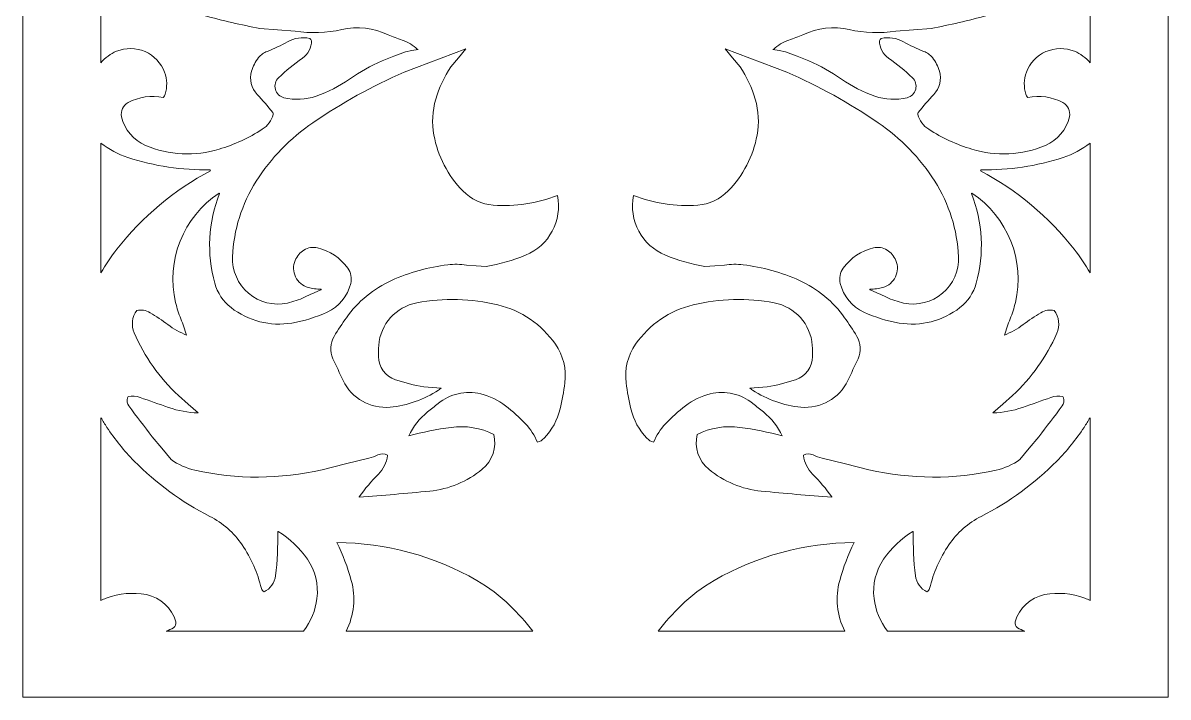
# Model space of a CAD drawing. Header units: centimetres. Extents: x -9.2 to 7.1, y -14.1 to 13.9.
# Drawn here: x -0.27 to 7.09, y -14.11 to -9.77 of the extents above; entities that cross this region are included whole.
import ezdxf

# ---------------------------------------------------------------- set-up
doc = ezdxf.new("R2010")
doc.units = ezdxf.units.CM
doc.header["$MEASUREMENT"] = 0
doc.layers.add('layer 1', color=7, linetype='Continuous')

msp = doc.modelspace()

# ---------------------------------------------------------------- linework, layer by layer
at = {"layer": 'layer 1', "color": 242, "lineweight": 9}
for points, knots in [([(-0.27156, 13.91214), (-0.27156, 13.91214), (7.08913, 13.91214), (7.08913, 13.91214), (7.08913, 13.91214), (7.08913, 13.91214), (7.08913, -14.10717), (7.08913, -14.10717), (7.08913, -14.10717), (7.08913, -14.10717), (-0.27156, -14.10717), (-0.27156, -14.10717), (-0.27156, -14.10717), (-0.27156, -14.10717), (-0.27156, 13.91214), (-0.27156, 13.91214)], [0, 0, 0, 0, 0.2, 0.2, 0.2, 0.2, 0.4, 0.4, 0.4, 0.4, 0.6, 0.6, 0.6, 0.6, 1, 1, 1, 1]), ([(0.23026, -10.02988), (0.23026, -10.02988), (0.23026, -8.52076), (0.23026, -8.52076), (0.23026, -8.52076), (0.26395, -8.56315), (0.30512, -8.59923), (0.35187, -8.62706), (0.35187, -8.62706), (0.36142, -8.63274), (0.37251, -8.63528), (0.38357, -8.63436), (0.38357, -8.63436), (0.40212, -8.60012), (0.40068, -8.55849), (0.37976, -8.52564), (0.37976, -8.52564), (0.34775, -8.47534), (0.3205, -8.42216), (0.29834, -8.36679), (0.29834, -8.36679), (0.26969, -8.29523), (0.29295, -8.21347), (0.3549, -8.16761), (0.3549, -8.16761), (0.3947, -8.13816), (0.43771, -8.11333), (0.48314, -8.09361), (0.48314, -8.09361), (0.52293, -8.07632), (0.56728, -8.07262), (0.6094, -8.08306), (0.6094, -8.08306), (0.67342, -8.09889), (0.71953, -8.15458), (0.72327, -8.22042), (0.72327, -8.22042), (0.72469, -8.24584), (0.72514, -8.2713), (0.7246, -8.29676), (0.7246, -8.29676), (0.72426, -8.31232), (0.71925, -8.32741), (0.71023, -8.34009), (0.71023, -8.34009), (0.71023, -8.34009), (0.64548, -8.39306), (0.64548, -8.39306), (0.64548, -8.39306), (0.5138, -8.52177), (0.41355, -8.6792), (0.35268, -8.85298), (0.35268, -8.85298), (0.30247, -8.99635), (0.31121, -9.1539), (0.37706, -9.29078), (0.37706, -9.29078), (0.47904, -9.50277), (0.66702, -9.6611), (0.89329, -9.7254), (0.89329, -9.7254), (1.01132, -9.75896), (1.13095, -9.78669), (1.25171, -9.8085), (1.25171, -9.8085), (1.25171, -9.8085), (1.365, -9.81734), (1.365, -9.81734), (1.365, -9.81734), (1.365, -9.81734), (1.4783, -9.82616), (1.4783, -9.82616), (1.4783, -9.82616), (1.57787, -9.84184), (1.67954, -9.83859), (1.7779, -9.81657), (1.7779, -9.81657), (1.87812, -9.79413), (1.98289, -9.80562), (2.07588, -9.8492), (2.07588, -9.8492), (2.10516, -9.86293), (2.13536, -9.87462), (2.16625, -9.88418), (2.16625, -9.88418), (2.2033, -9.89565), (2.23689, -9.91617), (2.26403, -9.94386), (2.26403, -9.94386), (2.26403, -9.94386), (2.26697, -9.94386), (2.26697, -9.94386), (2.26697, -9.94386), (2.26697, -9.94386), (2.26992, -9.94386), (2.26992, -9.94386), (2.26992, -9.94386), (2.26992, -9.94386), (2.22871, -9.95122), (2.22871, -9.95122), (2.22871, -9.95122), (2.22871, -9.95122), (2.18751, -9.95857), (2.18751, -9.95857), (2.18751, -9.95857), (2.18751, -9.95857), (2.11247, -9.988), (2.11247, -9.988), (2.11247, -9.988), (2.11247, -9.988), (2.03742, -10.01743), (2.03742, -10.01743), (2.03742, -10.01743), (1.96397, -10.04984), (1.89375, -10.08914), (1.82772, -10.1348), (1.82772, -10.1348), (1.76153, -10.18055), (1.68956, -10.21729), (1.61366, -10.24403), (1.61366, -10.24403), (1.54702, -10.2675), (1.47503, -10.27113), (1.40636, -10.2545), (1.40636, -10.2545), (1.37935, -10.24801), (1.35833, -10.22738), (1.35107, -10.20057), (1.35107, -10.20057), (1.3438, -10.17375), (1.35175, -10.14511), (1.37179, -10.12587), (1.37179, -10.12587), (1.41961, -10.08018), (1.4707, -10.03805), (1.52468, -9.99984), (1.52468, -9.99984), (1.56108, -9.97405), (1.58318, -9.93255), (1.58423, -9.88795), (1.58423, -9.88795), (1.58423, -9.88795), (1.57834, -9.88059), (1.57834, -9.88059), (1.57834, -9.88059), (1.57834, -9.88059), (1.57246, -9.87324), (1.57246, -9.87324), (1.57246, -9.87324), (1.52372, -9.86254), (1.47272, -9.87025), (1.42933, -9.89487), (1.42933, -9.89487), (1.3873, -9.91872), (1.3435, -9.93928), (1.29829, -9.95638), (1.29829, -9.95638), (1.27652, -9.96462), (1.25735, -9.9786), (1.24286, -9.99684), (1.24286, -9.99684), (1.22231, -10.02269), (1.20706, -10.05234), (1.19798, -10.0841), (1.19798, -10.0841), (1.18297, -10.13664), (1.19648, -10.19326), (1.23364, -10.23333), (1.23364, -10.23333), (1.26843, -10.27084), (1.302, -10.30945), (1.33434, -10.3491), (1.33434, -10.3491), (1.33722, -10.35264), (1.33822, -10.35734), (1.33704, -10.36174), (1.33704, -10.36174), (1.32643, -10.40125), (1.30144, -10.43534), (1.26697, -10.45739), (1.26697, -10.45739), (1.18084, -10.5125), (1.08759, -10.55554), (0.98978, -10.58537), (0.98978, -10.58537), (0.83421, -10.63283), (0.66703, -10.62421), (0.51713, -10.56106), (0.51713, -10.56106), (0.43889, -10.52809), (0.38146, -10.4594), (0.3628, -10.37658), (0.3628, -10.37658), (0.35463, -10.34033), (0.37167, -10.30314), (0.40442, -10.2856), (0.40442, -10.2856), (0.47371, -10.2485), (0.55379, -10.23693), (0.63076, -10.25285), (0.63076, -10.25285), (0.6361, -10.24677), (0.64014, -10.23963), (0.64258, -10.23191), (0.64258, -10.23191), (0.65717, -10.18591), (0.65612, -10.13634), (0.63959, -10.09099), (0.63959, -10.09099), (0.61725, -10.03157), (0.57172, -9.98341), (0.51355, -9.95797), (0.51355, -9.95797), (0.45538, -9.93254), (0.3894, -9.9317), (0.3306, -9.95564), (0.3306, -9.95564), (0.29128, -9.97162), (0.2568, -9.99723), (0.23026, -10.02988)], [0, 0, 0, 0, 0.0178571, 0.0178571, 0.0178571, 0.0178571, 0.0357143, 0.0357143, 0.0357143, 0.0357143, 0.0535714, 0.0535714, 0.0535714, 0.0535714, 0.0714286, 0.0714286, 0.0714286, 0.0714286, 0.0892857, 0.0892857, 0.0892857, 0.0892857, 0.1071429, 0.1071429, 0.1071429, 0.1071429, 0.125, 0.125, 0.125, 0.125, 0.1428571, 0.1428571, 0.1428571, 0.1428571, 0.1607143, 0.1607143, 0.1607143, 0.1607143, 0.1785714, 0.1785714, 0.1785714, 0.1785714, 0.1964286, 0.1964286, 0.1964286, 0.1964286, 0.2142857, 0.2142857, 0.2142857, 0.2142857, 0.2321429, 0.2321429, 0.2321429, 0.2321429, 0.25, 0.25, 0.25, 0.25, 0.2678571, 0.2678571, 0.2678571, 0.2678571, 0.2857143, 0.2857143, 0.2857143, 0.2857143, 0.3035714, 0.3035714, 0.3035714, 0.3035714, 0.3214286, 0.3214286, 0.3214286, 0.3214286, 0.3392857, 0.3392857, 0.3392857, 0.3392857, 0.3571429, 0.3571429, 0.3571429, 0.3571429, 0.375, 0.375, 0.375, 0.375, 0.3928571, 0.3928571, 0.3928571, 0.3928571, 0.4107143, 0.4107143, 0.4107143, 0.4107143, 0.4285714, 0.4285714, 0.4285714, 0.4285714, 0.4464286, 0.4464286, 0.4464286, 0.4464286, 0.4642857, 0.4642857, 0.4642857, 0.4642857, 0.4821429, 0.4821429, 0.4821429, 0.4821429, 0.5, 0.5, 0.5, 0.5, 0.5178571, 0.5178571, 0.5178571, 0.5178571, 0.5357143, 0.5357143, 0.5357143, 0.5357143, 0.5535714, 0.5535714, 0.5535714, 0.5535714, 0.5714286, 0.5714286, 0.5714286, 0.5714286, 0.5892857, 0.5892857, 0.5892857, 0.5892857, 0.6071429, 0.6071429, 0.6071429, 0.6071429, 0.625, 0.625, 0.625, 0.625, 0.6428571, 0.6428571, 0.6428571, 0.6428571, 0.6607143, 0.6607143, 0.6607143, 0.6607143, 0.6785714, 0.6785714, 0.6785714, 0.6785714, 0.6964286, 0.6964286, 0.6964286, 0.6964286, 0.7142857, 0.7142857, 0.7142857, 0.7142857, 0.7321429, 0.7321429, 0.7321429, 0.7321429, 0.75, 0.75, 0.75, 0.75, 0.7678571, 0.7678571, 0.7678571, 0.7678571, 0.7857143, 0.7857143, 0.7857143, 0.7857143, 0.8035714, 0.8035714, 0.8035714, 0.8035714, 0.8214286, 0.8214286, 0.8214286, 0.8214286, 0.8392857, 0.8392857, 0.8392857, 0.8392857, 0.8571429, 0.8571429, 0.8571429, 0.8571429, 0.875, 0.875, 0.875, 0.875, 0.8928571, 0.8928571, 0.8928571, 0.8928571, 0.9107143, 0.9107143, 0.9107143, 0.9107143, 0.9285714, 0.9285714, 0.9285714, 0.9285714, 0.9464286, 0.9464286, 0.9464286, 0.9464286, 0.9642857, 0.9642857, 0.9642857, 0.9642857, 1, 1, 1, 1]), ([(6.58731, -8.52075), (6.58731, -8.52075), (6.58731, -10.02991), (6.58731, -10.02991), (6.58731, -10.02991), (6.56076, -9.99723), (6.52633, -9.97164), (6.48697, -9.95564), (6.48697, -9.95564), (6.42806, -9.93175), (6.36199, -9.93267), (6.30379, -9.95822), (6.30379, -9.95822), (6.24557, -9.98376), (6.20027, -10.03146), (6.17797, -10.09099), (6.17797, -10.09099), (6.16144, -10.13639), (6.16039, -10.18594), (6.17502, -10.23198), (6.17502, -10.23198), (6.17746, -10.23968), (6.18148, -10.24678), (6.18682, -10.25285), (6.18682, -10.25285), (6.26374, -10.23692), (6.34388, -10.24852), (6.41316, -10.2856), (6.41316, -10.2856), (6.44588, -10.30311), (6.46291, -10.34036), (6.45477, -10.37658), (6.45477, -10.37658), (6.43615, -10.45935), (6.37862, -10.52809), (6.30043, -10.56106), (6.30043, -10.56106), (6.15062, -10.62421), (5.98329, -10.63278), (5.82778, -10.58537), (5.82778, -10.58537), (5.72999, -10.55556), (5.63671, -10.51248), (5.55059, -10.45739), (5.55059, -10.45739), (5.51615, -10.43536), (5.49115, -10.40122), (5.48053, -10.36174), (5.48053, -10.36174), (5.47935, -10.35734), (5.48036, -10.35264), (5.48324, -10.3491), (5.48324, -10.3491), (5.51556, -10.30945), (5.54915, -10.27084), (5.58392, -10.23333), (5.58392, -10.23333), (5.6211, -10.19322), (5.63463, -10.13667), (5.61959, -10.0841), (5.61959, -10.0841), (5.61051, -10.05234), (5.59526, -10.02269), (5.5747, -9.99684), (5.5747, -9.99684), (5.56021, -9.9786), (5.54106, -9.96463), (5.51927, -9.95638), (5.51927, -9.95638), (5.47408, -9.93928), (5.43027, -9.91871), (5.38824, -9.89487), (5.38824, -9.89487), (5.34483, -9.87024), (5.29387, -9.86253), (5.24511, -9.87324), (5.24511, -9.87324), (5.24511, -9.87324), (5.23922, -9.88059), (5.23922, -9.88059), (5.23922, -9.88059), (5.23922, -9.88059), (5.23335, -9.88795), (5.23335, -9.88795), (5.23335, -9.88795), (5.2344, -9.93257), (5.25646, -9.97405), (5.2929, -9.99984), (5.2929, -9.99984), (5.34686, -10.03805), (5.39797, -10.08018), (5.44578, -10.12587), (5.44578, -10.12587), (5.46585, -10.14498), (5.47391, -10.17352), (5.46677, -10.20031), (5.46677, -10.20031), (5.45964, -10.22709), (5.43813, -10.24792), (5.41121, -10.2545), (5.41121, -10.2545), (5.34256, -10.27113), (5.27053, -10.26748), (5.2039, -10.24403), (5.2039, -10.24403), (5.12802, -10.21729), (5.05603, -10.18055), (4.98985, -10.1348), (4.98985, -10.1348), (4.92382, -10.08914), (4.8536, -10.04984), (4.78016, -10.01743), (4.78016, -10.01743), (4.78016, -10.01743), (4.7051, -9.988), (4.7051, -9.988), (4.7051, -9.988), (4.7051, -9.988), (4.63005, -9.95857), (4.63005, -9.95857), (4.63005, -9.95857), (4.63005, -9.95857), (4.58886, -9.95122), (4.58886, -9.95122), (4.58886, -9.95122), (4.58886, -9.95122), (4.54765, -9.94386), (4.54765, -9.94386), (4.54765, -9.94386), (4.54765, -9.94386), (4.55059, -9.94386), (4.55059, -9.94386), (4.55059, -9.94386), (4.55059, -9.94386), (4.55354, -9.94386), (4.55354, -9.94386), (4.55354, -9.94386), (4.58067, -9.91617), (4.61429, -9.89565), (4.65131, -9.88418), (4.65131, -9.88418), (4.68221, -9.87462), (4.71242, -9.86293), (4.7417, -9.8492), (4.7417, -9.8492), (4.83464, -9.80562), (4.93949, -9.79416), (5.03967, -9.81657), (5.03967, -9.81657), (5.13805, -9.83859), (5.23968, -9.84185), (5.33928, -9.82616), (5.33928, -9.82616), (5.33928, -9.82616), (5.45257, -9.81734), (5.45257, -9.81734), (5.45257, -9.81734), (5.45257, -9.81734), (5.56587, -9.8085), (5.56587, -9.8085), (5.56587, -9.8085), (5.68663, -9.78669), (5.80624, -9.75896), (5.92428, -9.7254), (5.92428, -9.7254), (6.15066, -9.661), (6.33852, -9.50291), (6.4405, -9.29078), (6.4405, -9.29078), (6.50636, -9.15381), (6.51515, -8.99641), (6.46489, -8.85298), (6.46489, -8.85298), (6.40397, -8.67915), (6.30381, -8.5218), (6.17209, -8.39306), (6.17209, -8.39306), (6.17209, -8.39306), (6.10735, -8.34009), (6.10735, -8.34009), (6.10735, -8.34009), (6.09831, -8.32741), (6.09331, -8.31232), (6.09298, -8.29676), (6.09298, -8.29676), (6.09243, -8.2713), (6.09287, -8.24584), (6.0943, -8.22042), (6.0943, -8.22042), (6.098, -8.15464), (6.14423, -8.09892), (6.20817, -8.08306), (6.20817, -8.08306), (6.25027, -8.07261), (6.29465, -8.07633), (6.33444, -8.09361), (6.33444, -8.09361), (6.37985, -8.11333), (6.42288, -8.13816), (6.46268, -8.16761), (6.46268, -8.16761), (6.52459, -8.21339), (6.5478, -8.29528), (6.51922, -8.36679), (6.51922, -8.36679), (6.49707, -8.42215), (6.46981, -8.47534), (6.4378, -8.52564), (6.4378, -8.52564), (6.41689, -8.55853), (6.41542, -8.60011), (6.434, -8.63436), (6.434, -8.63436), (6.44507, -8.63528), (6.45615, -8.63274), (6.46569, -8.62706), (6.46569, -8.62706), (6.51247, -8.59922), (6.55362, -8.56315), (6.58731, -8.52075)], [0, 0, 0, 0, 0.0178571, 0.0178571, 0.0178571, 0.0178571, 0.0357143, 0.0357143, 0.0357143, 0.0357143, 0.0535714, 0.0535714, 0.0535714, 0.0535714, 0.0714286, 0.0714286, 0.0714286, 0.0714286, 0.0892857, 0.0892857, 0.0892857, 0.0892857, 0.1071429, 0.1071429, 0.1071429, 0.1071429, 0.125, 0.125, 0.125, 0.125, 0.1428571, 0.1428571, 0.1428571, 0.1428571, 0.1607143, 0.1607143, 0.1607143, 0.1607143, 0.1785714, 0.1785714, 0.1785714, 0.1785714, 0.1964286, 0.1964286, 0.1964286, 0.1964286, 0.2142857, 0.2142857, 0.2142857, 0.2142857, 0.2321429, 0.2321429, 0.2321429, 0.2321429, 0.25, 0.25, 0.25, 0.25, 0.2678571, 0.2678571, 0.2678571, 0.2678571, 0.2857143, 0.2857143, 0.2857143, 0.2857143, 0.3035714, 0.3035714, 0.3035714, 0.3035714, 0.3214286, 0.3214286, 0.3214286, 0.3214286, 0.3392857, 0.3392857, 0.3392857, 0.3392857, 0.3571429, 0.3571429, 0.3571429, 0.3571429, 0.375, 0.375, 0.375, 0.375, 0.3928571, 0.3928571, 0.3928571, 0.3928571, 0.4107143, 0.4107143, 0.4107143, 0.4107143, 0.4285714, 0.4285714, 0.4285714, 0.4285714, 0.4464286, 0.4464286, 0.4464286, 0.4464286, 0.4642857, 0.4642857, 0.4642857, 0.4642857, 0.4821429, 0.4821429, 0.4821429, 0.4821429, 0.5, 0.5, 0.5, 0.5, 0.5178571, 0.5178571, 0.5178571, 0.5178571, 0.5357143, 0.5357143, 0.5357143, 0.5357143, 0.5535714, 0.5535714, 0.5535714, 0.5535714, 0.5714286, 0.5714286, 0.5714286, 0.5714286, 0.5892857, 0.5892857, 0.5892857, 0.5892857, 0.6071429, 0.6071429, 0.6071429, 0.6071429, 0.625, 0.625, 0.625, 0.625, 0.6428571, 0.6428571, 0.6428571, 0.6428571, 0.6607143, 0.6607143, 0.6607143, 0.6607143, 0.6785714, 0.6785714, 0.6785714, 0.6785714, 0.6964286, 0.6964286, 0.6964286, 0.6964286, 0.7142857, 0.7142857, 0.7142857, 0.7142857, 0.7321429, 0.7321429, 0.7321429, 0.7321429, 0.75, 0.75, 0.75, 0.75, 0.7678571, 0.7678571, 0.7678571, 0.7678571, 0.7857143, 0.7857143, 0.7857143, 0.7857143, 0.8035714, 0.8035714, 0.8035714, 0.8035714, 0.8214286, 0.8214286, 0.8214286, 0.8214286, 0.8392857, 0.8392857, 0.8392857, 0.8392857, 0.8571429, 0.8571429, 0.8571429, 0.8571429, 0.875, 0.875, 0.875, 0.875, 0.8928571, 0.8928571, 0.8928571, 0.8928571, 0.9107143, 0.9107143, 0.9107143, 0.9107143, 0.9285714, 0.9285714, 0.9285714, 0.9285714, 0.9464286, 0.9464286, 0.9464286, 0.9464286, 0.9642857, 0.9642857, 0.9642857, 0.9642857, 1, 1, 1, 1]), ([(2.57597, -9.94092), (2.57597, -9.94092), (2.17867, -10.09099), (2.17867, -10.09099), (2.17867, -10.09099), (1.9734, -10.18005), (1.77711, -10.28846), (1.59241, -10.41478), (1.59241, -10.41478), (1.44675, -10.5144), (1.32286, -10.64248), (1.22815, -10.79137), (1.22815, -10.79137), (1.13562, -10.93684), (1.08308, -11.10403), (1.07578, -11.27628), (1.07578, -11.27628), (1.07205, -11.36653), (1.11029, -11.45344), (1.17935, -11.51168), (1.17935, -11.51168), (1.24841, -11.56991), (1.33994, -11.59305), (1.42826, -11.57414), (1.42826, -11.57414), (1.46657, -11.56597), (1.50376, -11.55329), (1.53906, -11.53634), (1.53906, -11.53634), (1.57425, -11.51945), (1.60992, -11.50359), (1.64604, -11.48879), (1.64604, -11.48879), (1.64604, -11.48879), (1.64604, -11.48732), (1.64604, -11.48732), (1.64604, -11.48732), (1.64604, -11.48732), (1.64604, -11.48584), (1.64604, -11.48584), (1.64604, -11.48584), (1.61736, -11.48541), (1.58885, -11.48123), (1.56126, -11.4734), (1.56126, -11.4734), (1.52599, -11.46341), (1.49669, -11.43877), (1.48081, -11.40574), (1.48081, -11.40574), (1.46494, -11.3727), (1.46406, -11.33424), (1.4783, -11.30046), (1.4783, -11.30046), (1.48992, -11.2729), (1.50977, -11.24958), (1.5351, -11.23368), (1.5351, -11.23368), (1.56086, -11.21752), (1.59205, -11.21239), (1.62162, -11.21943), (1.62162, -11.21943), (1.69998, -11.2381), (1.7691, -11.28426), (1.8164, -11.34947), (1.8164, -11.34947), (1.83729, -11.37827), (1.84434, -11.41487), (1.83566, -11.44938), (1.83566, -11.44938), (1.81537, -11.53017), (1.7596, -11.5975), (1.68403, -11.63254), (1.68403, -11.63254), (1.6118, -11.66603), (1.53537, -11.68963), (1.45683, -11.7027), (1.45683, -11.7027), (1.31856, -11.72574), (1.17687, -11.68973), (1.06631, -11.60355), (1.06631, -11.60355), (1.01555, -11.564), (0.97885, -11.50913), (0.96165, -11.44712), (0.96165, -11.44712), (0.90885, -11.25682), (0.91979, -11.05435), (0.99271, -10.87083), (0.99271, -10.87083), (0.99271, -10.87083), (0.98978, -10.86788), (0.98978, -10.86788), (0.98978, -10.86788), (0.75861, -11.02091), (0.64702, -11.30125), (0.71023, -11.57118), (0.71023, -11.57118), (0.7186, -11.60704), (0.72963, -11.64222), (0.74321, -11.67645), (0.74321, -11.67645), (0.75678, -11.71063), (0.76933, -11.74521), (0.78085, -11.78014), (0.78085, -11.78014), (0.738, -11.76301), (0.69751, -11.74045), (0.66041, -11.713), (0.66041, -11.713), (0.62343, -11.68567), (0.58519, -11.66007), (0.54584, -11.63627), (0.54584, -11.63627), (0.52012, -11.62074), (0.48955, -11.61537), (0.46008, -11.62121), (0.46008, -11.62121), (0.42945, -11.66314), (0.42327, -11.71812), (0.44387, -11.76578), (0.44387, -11.76578), (0.50972, -11.91824), (0.60638, -12.05534), (0.72787, -12.16855), (0.72787, -12.16855), (0.72787, -12.16855), (0.79114, -12.22447), (0.79114, -12.22447), (0.79114, -12.22447), (0.79114, -12.22447), (0.85442, -12.28039), (0.85442, -12.28039), (0.85442, -12.28039), (0.78952, -12.27848), (0.72526, -12.26669), (0.66392, -12.24542), (0.66392, -12.24542), (0.60292, -12.22428), (0.54205, -12.20276), (0.48131, -12.18088), (0.48131, -12.18088), (0.4566, -12.17197), (0.43, -12.16975), (0.40416, -12.17444), (0.40416, -12.17444), (0.40416, -12.17444), (0.4027, -12.17885), (0.4027, -12.17885), (0.4027, -12.17885), (0.4027, -12.17885), (0.40123, -12.18326), (0.40123, -12.18326), (0.40123, -12.18326), (0.39505, -12.20089), (0.398, -12.22041), (0.40911, -12.23541), (0.40911, -12.23541), (0.45852, -12.30212), (0.50886, -12.36813), (0.56012, -12.43341), (0.56012, -12.43341), (0.56012, -12.43341), (0.62046, -12.50697), (0.62046, -12.50697), (0.62046, -12.50697), (0.62046, -12.50697), (0.68079, -12.58054), (0.68079, -12.58054), (0.68079, -12.58054), (0.72707, -12.61298), (0.77924, -12.63605), (0.83441, -12.64843), (0.83441, -12.64843), (1.10372, -12.70889), (1.38308, -12.70783), (1.65192, -12.64527), (1.65192, -12.64527), (1.65192, -12.64527), (1.80201, -12.6085), (1.80201, -12.6085), (1.80201, -12.6085), (1.80201, -12.6085), (1.95208, -12.57172), (1.95208, -12.57172), (1.95208, -12.57172), (1.97202, -12.56602), (1.99156, -12.55905), (2.01061, -12.55085), (2.01061, -12.55085), (2.03045, -12.54229), (2.05298, -12.54239), (2.07274, -12.55112), (2.07274, -12.55112), (2.07274, -12.55112), (2.07274, -12.55258), (2.07274, -12.55258), (2.07274, -12.55258), (2.07274, -12.55258), (2.07274, -12.55405), (2.07274, -12.55405), (2.07274, -12.55405), (2.06706, -12.59982), (2.0461, -12.64238), (2.01327, -12.6748), (2.01327, -12.6748), (1.96827, -12.71926), (1.92713, -12.76746), (1.8903, -12.81891), (1.8903, -12.81891), (1.8903, -12.81891), (1.8903, -12.82037), (1.8903, -12.82037), (1.8903, -12.82037), (1.8903, -12.82037), (1.8903, -12.82184), (1.8903, -12.82184), (1.8903, -12.82184), (2.04138, -12.81074), (2.19234, -12.79779), (2.34311, -12.78298), (2.34311, -12.78298), (2.46712, -12.77081), (2.58462, -12.72195), (2.68067, -12.64259), (2.68067, -12.64259), (2.74633, -12.58834), (2.77537, -12.50153), (2.75548, -12.4187), (2.75548, -12.4187), (2.67056, -12.37647), (2.57499, -12.36063), (2.48099, -12.37325), (2.48099, -12.37325), (2.38898, -12.38561), (2.29784, -12.40374), (2.20811, -12.42752), (2.20811, -12.42752), (2.23656, -12.36785), (2.27818, -12.31538), (2.32978, -12.27406), (2.32978, -12.27406), (2.35217, -12.25614), (2.37448, -12.23812), (2.3967, -12.21999), (2.3967, -12.21999), (2.47324, -12.15753), (2.57477, -12.13467), (2.6707, -12.15823), (2.6707, -12.15823), (2.72871, -12.17249), (2.78314, -12.19867), (2.83049, -12.23508), (2.83049, -12.23508), (2.87636, -12.27034), (2.91941, -12.30914), (2.95923, -12.35108), (2.95923, -12.35108), (2.99163, -12.3852), (3.01736, -12.42511), (3.03503, -12.46872), (3.03503, -12.46872), (3.05169, -12.46479), (3.06684, -12.45612), (3.07865, -12.44373), (3.07865, -12.44373), (3.12898, -12.39102), (3.16435, -12.32587), (3.18113, -12.25494), (3.18113, -12.25494), (3.19424, -12.19956), (3.20443, -12.14353), (3.21168, -12.08709), (3.21168, -12.08709), (3.2229, -11.99961), (3.20126, -11.91114), (3.15089, -11.83874), (3.15089, -11.83874), (3.06286, -11.71224), (2.93171, -11.62233), (2.78196, -11.5859), (2.78196, -11.5859), (2.61097, -11.5443), (2.43313, -11.53975), (2.26026, -11.57263), (2.26026, -11.57263), (2.12618, -11.59817), (2.02583, -11.71011), (2.01528, -11.84619), (2.01528, -11.84619), (2.01344, -11.86987), (2.01269, -11.89362), (2.01302, -11.91736), (2.01302, -11.91736), (2.014, -11.98607), (2.05848, -12.04653), (2.12383, -12.06781), (2.12383, -12.06781), (2.18313, -12.08713), (2.24375, -12.10213), (2.30522, -12.11266), (2.30522, -12.11266), (2.30522, -12.11266), (2.41704, -12.12148), (2.41704, -12.12148), (2.41704, -12.12148), (2.41704, -12.12148), (2.4141, -12.12295), (2.4141, -12.12295), (2.4141, -12.12295), (2.4141, -12.12295), (2.41115, -12.12442), (2.41115, -12.12442), (2.41115, -12.12442), (2.40769, -12.12782), (2.40391, -12.13089), (2.39985, -12.13356), (2.39985, -12.13356), (2.30653, -12.19516), (2.19946, -12.23293), (2.08815, -12.2435), (2.08815, -12.2435), (1.96188, -12.25556), (1.84146, -12.1872), (1.7869, -12.07268), (1.7869, -12.07268), (1.76464, -12.02592), (1.74271, -11.979), (1.72113, -11.93193), (1.72113, -11.93193), (1.69995, -11.88574), (1.70299, -11.83202), (1.72922, -11.7885), (1.72922, -11.7885), (1.75395, -11.74747), (1.7802, -11.70738), (1.80789, -11.66829), (1.80789, -11.66829), (1.88163, -11.56418), (1.98182, -11.48155), (2.09804, -11.42893), (2.09804, -11.42893), (2.21292, -11.37692), (2.33516, -11.34289), (2.46039, -11.32805), (2.46039, -11.32805), (2.49979, -11.32339), (2.53966, -11.324), (2.5789, -11.32988), (2.5789, -11.32988), (2.5789, -11.32988), (2.64217, -11.3343), (2.64217, -11.3343), (2.64217, -11.3343), (2.64217, -11.3343), (2.70544, -11.33871), (2.70544, -11.33871), (2.70544, -11.33871), (2.79241, -11.32467), (2.87745, -11.30067), (2.95892, -11.26718), (2.95892, -11.26718), (3.11077, -11.20467), (3.19702, -11.04355), (3.16452, -10.88259), (3.16452, -10.88259), (3.03325, -10.93373), (2.89217, -10.95491), (2.75169, -10.9446), (2.75169, -10.9446), (2.67765, -10.93916), (2.6081, -10.90681), (2.55623, -10.8537), (2.55623, -10.8537), (2.45987, -10.755), (2.39501, -10.62979), (2.36996, -10.49415), (2.36996, -10.49415), (2.35584, -10.41769), (2.35988, -10.33894), (2.38173, -10.26432), (2.38173, -10.26432), (2.40342, -10.19029), (2.43616, -10.11995), (2.47885, -10.0557), (2.47885, -10.0557), (2.47885, -10.0557), (2.52741, -9.9983), (2.52741, -9.9983), (2.52741, -9.9983), (2.52741, -9.9983), (2.57597, -9.94092), (2.57597, -9.94092)], [0, 0, 0, 0, 0.010101, 0.010101, 0.010101, 0.010101, 0.020202, 0.020202, 0.020202, 0.020202, 0.030303, 0.030303, 0.030303, 0.030303, 0.040404, 0.040404, 0.040404, 0.040404, 0.0505051, 0.0505051, 0.0505051, 0.0505051, 0.0606061, 0.0606061, 0.0606061, 0.0606061, 0.0707071, 0.0707071, 0.0707071, 0.0707071, 0.0808081, 0.0808081, 0.0808081, 0.0808081, 0.0909091, 0.0909091, 0.0909091, 0.0909091, 0.1010101, 0.1010101, 0.1010101, 0.1010101, 0.1111111, 0.1111111, 0.1111111, 0.1111111, 0.1212121, 0.1212121, 0.1212121, 0.1212121, 0.1313131, 0.1313131, 0.1313131, 0.1313131, 0.1414141, 0.1414141, 0.1414141, 0.1414141, 0.1515152, 0.1515152, 0.1515152, 0.1515152, 0.1616162, 0.1616162, 0.1616162, 0.1616162, 0.1717172, 0.1717172, 0.1717172, 0.1717172, 0.1818182, 0.1818182, 0.1818182, 0.1818182, 0.1919192, 0.1919192, 0.1919192, 0.1919192, 0.2020202, 0.2020202, 0.2020202, 0.2020202, 0.2121212, 0.2121212, 0.2121212, 0.2121212, 0.2222222, 0.2222222, 0.2222222, 0.2222222, 0.2323232, 0.2323232, 0.2323232, 0.2323232, 0.2424242, 0.2424242, 0.2424242, 0.2424242, 0.2525253, 0.2525253, 0.2525253, 0.2525253, 0.2626263, 0.2626263, 0.2626263, 0.2626263, 0.2727273, 0.2727273, 0.2727273, 0.2727273, 0.2828283, 0.2828283, 0.2828283, 0.2828283, 0.2929293, 0.2929293, 0.2929293, 0.2929293, 0.3030303, 0.3030303, 0.3030303, 0.3030303, 0.3131313, 0.3131313, 0.3131313, 0.3131313, 0.3232323, 0.3232323, 0.3232323, 0.3232323, 0.3333333, 0.3333333, 0.3333333, 0.3333333, 0.3434343, 0.3434343, 0.3434343, 0.3434343, 0.3535354, 0.3535354, 0.3535354, 0.3535354, 0.3636364, 0.3636364, 0.3636364, 0.3636364, 0.3737374, 0.3737374, 0.3737374, 0.3737374, 0.3838384, 0.3838384, 0.3838384, 0.3838384, 0.3939394, 0.3939394, 0.3939394, 0.3939394, 0.4040404, 0.4040404, 0.4040404, 0.4040404, 0.4141414, 0.4141414, 0.4141414, 0.4141414, 0.4242424, 0.4242424, 0.4242424, 0.4242424, 0.4343434, 0.4343434, 0.4343434, 0.4343434, 0.4444444, 0.4444444, 0.4444444, 0.4444444, 0.4545455, 0.4545455, 0.4545455, 0.4545455, 0.4646465, 0.4646465, 0.4646465, 0.4646465, 0.4747475, 0.4747475, 0.4747475, 0.4747475, 0.4848485, 0.4848485, 0.4848485, 0.4848485, 0.4949495, 0.4949495, 0.4949495, 0.4949495, 0.5050505, 0.5050505, 0.5050505, 0.5050505, 0.5151515, 0.5151515, 0.5151515, 0.5151515, 0.5252525, 0.5252525, 0.5252525, 0.5252525, 0.5353535, 0.5353535, 0.5353535, 0.5353535, 0.5454545, 0.5454545, 0.5454545, 0.5454545, 0.5555556, 0.5555556, 0.5555556, 0.5555556, 0.5656566, 0.5656566, 0.5656566, 0.5656566, 0.5757576, 0.5757576, 0.5757576, 0.5757576, 0.5858586, 0.5858586, 0.5858586, 0.5858586, 0.5959596, 0.5959596, 0.5959596, 0.5959596, 0.6060606, 0.6060606, 0.6060606, 0.6060606, 0.6161616, 0.6161616, 0.6161616, 0.6161616, 0.6262626, 0.6262626, 0.6262626, 0.6262626, 0.6363636, 0.6363636, 0.6363636, 0.6363636, 0.6464646, 0.6464646, 0.6464646, 0.6464646, 0.6565657, 0.6565657, 0.6565657, 0.6565657, 0.6666667, 0.6666667, 0.6666667, 0.6666667, 0.6767677, 0.6767677, 0.6767677, 0.6767677, 0.6868687, 0.6868687, 0.6868687, 0.6868687, 0.6969697, 0.6969697, 0.6969697, 0.6969697, 0.7070707, 0.7070707, 0.7070707, 0.7070707, 0.7171717, 0.7171717, 0.7171717, 0.7171717, 0.7272727, 0.7272727, 0.7272727, 0.7272727, 0.7373737, 0.7373737, 0.7373737, 0.7373737, 0.7474747, 0.7474747, 0.7474747, 0.7474747, 0.7575758, 0.7575758, 0.7575758, 0.7575758, 0.7676768, 0.7676768, 0.7676768, 0.7676768, 0.7777778, 0.7777778, 0.7777778, 0.7777778, 0.7878788, 0.7878788, 0.7878788, 0.7878788, 0.7979798, 0.7979798, 0.7979798, 0.7979798, 0.8080808, 0.8080808, 0.8080808, 0.8080808, 0.8181818, 0.8181818, 0.8181818, 0.8181818, 0.8282828, 0.8282828, 0.8282828, 0.8282828, 0.8383838, 0.8383838, 0.8383838, 0.8383838, 0.8484848, 0.8484848, 0.8484848, 0.8484848, 0.8585859, 0.8585859, 0.8585859, 0.8585859, 0.8686869, 0.8686869, 0.8686869, 0.8686869, 0.8787879, 0.8787879, 0.8787879, 0.8787879, 0.8888889, 0.8888889, 0.8888889, 0.8888889, 0.8989899, 0.8989899, 0.8989899, 0.8989899, 0.9090909, 0.9090909, 0.9090909, 0.9090909, 0.9191919, 0.9191919, 0.9191919, 0.9191919, 0.9292929, 0.9292929, 0.9292929, 0.9292929, 0.9393939, 0.9393939, 0.9393939, 0.9393939, 0.9494949, 0.9494949, 0.9494949, 0.9494949, 0.959596, 0.959596, 0.959596, 0.959596, 0.969697, 0.969697, 0.969697, 0.969697, 0.979798, 0.979798, 0.979798, 0.979798, 1, 1, 1, 1]), ([(4.24161, -9.94092), (4.24161, -9.94092), (4.6389, -10.09099), (4.6389, -10.09099), (4.6389, -10.09099), (4.84415, -10.18004), (5.04048, -10.28847), (5.22517, -10.41478), (5.22517, -10.41478), (5.37079, -10.51436), (5.49473, -10.64252), (5.58941, -10.79137), (5.58941, -10.79137), (5.68193, -10.93678), (5.73449, -11.10409), (5.74178, -11.27628), (5.74178, -11.27628), (5.7457, -11.36639), (5.7077, -11.45322), (5.63888, -11.51151), (5.63888, -11.51151), (5.57005, -11.5698), (5.47753, -11.59284), (5.3893, -11.57414), (5.3893, -11.57414), (5.351, -11.56597), (5.31381, -11.55329), (5.27851, -11.53634), (5.27851, -11.53634), (5.24333, -11.51944), (5.20765, -11.50359), (5.17153, -11.48879), (5.17153, -11.48879), (5.17153, -11.48879), (5.17153, -11.48732), (5.17153, -11.48732), (5.17153, -11.48732), (5.17153, -11.48732), (5.17153, -11.48584), (5.17153, -11.48584), (5.17153, -11.48584), (5.20022, -11.48541), (5.22873, -11.48123), (5.25633, -11.4734), (5.25633, -11.4734), (5.29162, -11.46333), (5.32092, -11.43861), (5.33677, -11.4055), (5.33677, -11.4055), (5.35262, -11.3724), (5.35357, -11.33427), (5.33928, -11.30046), (5.33928, -11.30046), (5.32764, -11.27289), (5.30782, -11.24958), (5.28246, -11.23368), (5.28246, -11.23368), (5.25669, -11.21752), (5.22554, -11.21238), (5.19596, -11.21943), (5.19596, -11.21943), (5.11755, -11.23813), (5.04848, -11.28423), (5.00118, -11.34947), (5.00118, -11.34947), (4.98028, -11.3783), (4.97321, -11.41486), (4.9819, -11.44938), (4.9819, -11.44938), (5.00224, -11.53021), (5.05792, -11.5975), (5.13355, -11.63254), (5.13355, -11.63254), (5.20578, -11.66604), (5.28219, -11.68963), (5.36075, -11.7027), (5.36075, -11.7027), (5.4991, -11.72571), (5.64066, -11.6898), (5.75127, -11.60355), (5.75127, -11.60355), (5.80204, -11.56397), (5.83872, -11.50915), (5.85593, -11.44712), (5.85593, -11.44712), (5.90872, -11.25674), (5.89784, -11.05442), (5.82485, -10.87083), (5.82485, -10.87083), (5.82485, -10.87083), (5.82778, -10.86788), (5.82778, -10.86788), (5.82778, -10.86788), (6.05885, -11.02063), (6.17033, -11.30146), (6.10735, -11.57118), (6.10735, -11.57118), (6.09897, -11.60704), (6.08794, -11.64222), (6.07436, -11.67645), (6.07436, -11.67645), (6.06079, -11.71063), (6.04824, -11.74521), (6.03671, -11.78014), (6.03671, -11.78014), (6.07958, -11.76301), (6.12006, -11.74045), (6.15717, -11.713), (6.15717, -11.713), (6.19415, -11.68567), (6.23237, -11.66006), (6.27174, -11.63627), (6.27174, -11.63627), (6.29744, -11.62074), (6.32803, -11.61537), (6.35749, -11.62121), (6.35749, -11.62121), (6.38873, -11.66396), (6.39484, -11.72015), (6.37356, -11.76863), (6.37356, -11.76863), (6.30713, -11.91984), (6.21052, -12.05595), (6.0897, -12.16855), (6.0897, -12.16855), (6.0897, -12.16855), (6.02643, -12.22447), (6.02643, -12.22447), (6.02643, -12.22447), (6.02643, -12.22447), (5.96316, -12.28039), (5.96316, -12.28039), (5.96316, -12.28039), (6.02807, -12.27848), (6.0923, -12.26669), (6.15366, -12.24542), (6.15366, -12.24542), (6.21465, -12.22428), (6.27552, -12.20276), (6.33626, -12.18088), (6.33626, -12.18088), (6.36096, -12.17197), (6.38758, -12.16975), (6.4134, -12.17444), (6.4134, -12.17444), (6.4134, -12.17444), (6.41488, -12.17885), (6.41488, -12.17885), (6.41488, -12.17885), (6.41488, -12.17885), (6.41635, -12.18326), (6.41635, -12.18326), (6.41635, -12.18326), (6.42252, -12.20088), (6.41957, -12.22041), (6.40846, -12.23541), (6.40846, -12.23541), (6.35906, -12.30212), (6.30872, -12.36813), (6.25744, -12.43341), (6.25744, -12.43341), (6.25744, -12.43341), (6.19712, -12.50697), (6.19712, -12.50697), (6.19712, -12.50697), (6.19712, -12.50697), (6.13678, -12.58054), (6.13678, -12.58054), (6.13678, -12.58054), (6.09051, -12.61298), (6.03831, -12.63605), (5.98317, -12.64843), (5.98317, -12.64843), (5.71393, -12.70889), (5.43441, -12.70779), (5.16564, -12.64527), (5.16564, -12.64527), (5.16564, -12.64527), (5.01557, -12.6085), (5.01557, -12.6085), (5.01557, -12.6085), (5.01557, -12.6085), (4.86549, -12.57172), (4.86549, -12.57172), (4.86549, -12.57172), (4.84555, -12.56602), (4.826, -12.55905), (4.80697, -12.55085), (4.80697, -12.55085), (4.78711, -12.54229), (4.7646, -12.54238), (4.74483, -12.55112), (4.74483, -12.55112), (4.74483, -12.55112), (4.74483, -12.55258), (4.74483, -12.55258), (4.74483, -12.55258), (4.74483, -12.55258), (4.74483, -12.55405), (4.74483, -12.55405), (4.74483, -12.55405), (4.75052, -12.59985), (4.77146, -12.64238), (4.80429, -12.6748), (4.80429, -12.6748), (4.84929, -12.71925), (4.89045, -12.76747), (4.92728, -12.81891), (4.92728, -12.81891), (4.92728, -12.81891), (4.92728, -12.82037), (4.92728, -12.82037), (4.92728, -12.82037), (4.92728, -12.82037), (4.92728, -12.82184), (4.92728, -12.82184), (4.92728, -12.82184), (4.77619, -12.81074), (4.62524, -12.79779), (4.47446, -12.78298), (4.47446, -12.78298), (4.3505, -12.77083), (4.23293, -12.72192), (4.13689, -12.64259), (4.13689, -12.64259), (4.07127, -12.58841), (4.04225, -12.50147), (4.0621, -12.4187), (4.0621, -12.4187), (4.14697, -12.37647), (4.24262, -12.36064), (4.33658, -12.37325), (4.33658, -12.37325), (4.42859, -12.38561), (4.51973, -12.40374), (4.60947, -12.42752), (4.60947, -12.42752), (4.58099, -12.36784), (4.53941, -12.31539), (4.4878, -12.27407), (4.4878, -12.27407), (4.46537, -12.25612), (4.44303, -12.23808), (4.42077, -12.21991), (4.42077, -12.21991), (4.34417, -12.15749), (4.24281, -12.13464), (4.14686, -12.15823), (4.14686, -12.15823), (4.08884, -12.1725), (4.03444, -12.19866), (3.98708, -12.23508), (3.98708, -12.23508), (3.94122, -12.27034), (3.89817, -12.30912), (3.85833, -12.35108), (3.85833, -12.35108), (3.82593, -12.38521), (3.80022, -12.4251), (3.78253, -12.46872), (3.78253, -12.46872), (3.76589, -12.46479), (3.75073, -12.4561), (3.73891, -12.44373), (3.73891, -12.44373), (3.6886, -12.39104), (3.65322, -12.32584), (3.63644, -12.25494), (3.63644, -12.25494), (3.62334, -12.19956), (3.61314, -12.14352), (3.60589, -12.08709), (3.60589, -12.08709), (3.59465, -11.99964), (3.61635, -11.91111), (3.66668, -11.83874), (3.66668, -11.83874), (3.75464, -11.71229), (3.88594, -11.62234), (4.03561, -11.5859), (4.03561, -11.5859), (4.20655, -11.5443), (4.38448, -11.53978), (4.55732, -11.57263), (4.55732, -11.57263), (4.69129, -11.59805), (4.79165, -11.71025), (4.80228, -11.84619), (4.80228, -11.84619), (4.80412, -11.86987), (4.80489, -11.89362), (4.80455, -11.91736), (4.80455, -11.91736), (4.80361, -11.98601), (4.75901, -12.04651), (4.69374, -12.06781), (4.69374, -12.06781), (4.63445, -12.08713), (4.57382, -12.10213), (4.51234, -12.11266), (4.51234, -12.11266), (4.51234, -12.11266), (4.40052, -12.12148), (4.40052, -12.12148), (4.40052, -12.12148), (4.40052, -12.12148), (4.40347, -12.12295), (4.40347, -12.12295), (4.40347, -12.12295), (4.40347, -12.12295), (4.40641, -12.12442), (4.40641, -12.12442), (4.40641, -12.12442), (4.40988, -12.12782), (4.41367, -12.13089), (4.41773, -12.13356), (4.41773, -12.13356), (4.51107, -12.19517), (4.61807, -12.23293), (4.72941, -12.2435), (4.72941, -12.2435), (4.85582, -12.25549), (4.97613, -12.18733), (5.03068, -12.07267), (5.03068, -12.07267), (5.05294, -12.02591), (5.07486, -11.979), (5.09643, -11.93193), (5.09643, -11.93193), (5.11761, -11.8857), (5.11461, -11.83204), (5.08835, -11.7885), (5.08835, -11.7885), (5.06361, -11.74747), (5.03738, -11.70738), (5.00968, -11.66829), (5.00968, -11.66829), (4.93591, -11.56416), (4.83581, -11.48156), (4.71954, -11.42893), (4.71954, -11.42893), (4.60463, -11.37692), (4.48244, -11.34289), (4.35719, -11.32805), (4.35719, -11.32805), (4.31777, -11.32339), (4.27792, -11.324), (4.23868, -11.32988), (4.23868, -11.32988), (4.23868, -11.32988), (4.1754, -11.3343), (4.1754, -11.3343), (4.1754, -11.3343), (4.1754, -11.3343), (4.11213, -11.33871), (4.11213, -11.33871), (4.11213, -11.33871), (4.02517, -11.32467), (3.94011, -11.30067), (3.85865, -11.26718), (3.85865, -11.26718), (3.7069, -11.20487), (3.62072, -11.04342), (3.65305, -10.88259), (3.65305, -10.88259), (3.78435, -10.93373), (3.92536, -10.95492), (4.06589, -10.94459), (4.06589, -10.94459), (4.13997, -10.93915), (4.20945, -10.90685), (4.26134, -10.8537), (4.26134, -10.8537), (4.35773, -10.75495), (4.42256, -10.62985), (4.44761, -10.49415), (4.44761, -10.49415), (4.46173, -10.41766), (4.4577, -10.33897), (4.43584, -10.26432), (4.43584, -10.26432), (4.41414, -10.19028), (4.38142, -10.11996), (4.33872, -10.0557), (4.33872, -10.0557), (4.33872, -10.0557), (4.29016, -9.9983), (4.29016, -9.9983), (4.29016, -9.9983), (4.29016, -9.9983), (4.24161, -9.94092), (4.24161, -9.94092)], [0, 0, 0, 0, 0.010101, 0.010101, 0.010101, 0.010101, 0.020202, 0.020202, 0.020202, 0.020202, 0.030303, 0.030303, 0.030303, 0.030303, 0.040404, 0.040404, 0.040404, 0.040404, 0.0505051, 0.0505051, 0.0505051, 0.0505051, 0.0606061, 0.0606061, 0.0606061, 0.0606061, 0.0707071, 0.0707071, 0.0707071, 0.0707071, 0.0808081, 0.0808081, 0.0808081, 0.0808081, 0.0909091, 0.0909091, 0.0909091, 0.0909091, 0.1010101, 0.1010101, 0.1010101, 0.1010101, 0.1111111, 0.1111111, 0.1111111, 0.1111111, 0.1212121, 0.1212121, 0.1212121, 0.1212121, 0.1313131, 0.1313131, 0.1313131, 0.1313131, 0.1414141, 0.1414141, 0.1414141, 0.1414141, 0.1515152, 0.1515152, 0.1515152, 0.1515152, 0.1616162, 0.1616162, 0.1616162, 0.1616162, 0.1717172, 0.1717172, 0.1717172, 0.1717172, 0.1818182, 0.1818182, 0.1818182, 0.1818182, 0.1919192, 0.1919192, 0.1919192, 0.1919192, 0.2020202, 0.2020202, 0.2020202, 0.2020202, 0.2121212, 0.2121212, 0.2121212, 0.2121212, 0.2222222, 0.2222222, 0.2222222, 0.2222222, 0.2323232, 0.2323232, 0.2323232, 0.2323232, 0.2424242, 0.2424242, 0.2424242, 0.2424242, 0.2525253, 0.2525253, 0.2525253, 0.2525253, 0.2626263, 0.2626263, 0.2626263, 0.2626263, 0.2727273, 0.2727273, 0.2727273, 0.2727273, 0.2828283, 0.2828283, 0.2828283, 0.2828283, 0.2929293, 0.2929293, 0.2929293, 0.2929293, 0.3030303, 0.3030303, 0.3030303, 0.3030303, 0.3131313, 0.3131313, 0.3131313, 0.3131313, 0.3232323, 0.3232323, 0.3232323, 0.3232323, 0.3333333, 0.3333333, 0.3333333, 0.3333333, 0.3434343, 0.3434343, 0.3434343, 0.3434343, 0.3535354, 0.3535354, 0.3535354, 0.3535354, 0.3636364, 0.3636364, 0.3636364, 0.3636364, 0.3737374, 0.3737374, 0.3737374, 0.3737374, 0.3838384, 0.3838384, 0.3838384, 0.3838384, 0.3939394, 0.3939394, 0.3939394, 0.3939394, 0.4040404, 0.4040404, 0.4040404, 0.4040404, 0.4141414, 0.4141414, 0.4141414, 0.4141414, 0.4242424, 0.4242424, 0.4242424, 0.4242424, 0.4343434, 0.4343434, 0.4343434, 0.4343434, 0.4444444, 0.4444444, 0.4444444, 0.4444444, 0.4545455, 0.4545455, 0.4545455, 0.4545455, 0.4646465, 0.4646465, 0.4646465, 0.4646465, 0.4747475, 0.4747475, 0.4747475, 0.4747475, 0.4848485, 0.4848485, 0.4848485, 0.4848485, 0.4949495, 0.4949495, 0.4949495, 0.4949495, 0.5050505, 0.5050505, 0.5050505, 0.5050505, 0.5151515, 0.5151515, 0.5151515, 0.5151515, 0.5252525, 0.5252525, 0.5252525, 0.5252525, 0.5353535, 0.5353535, 0.5353535, 0.5353535, 0.5454545, 0.5454545, 0.5454545, 0.5454545, 0.5555556, 0.5555556, 0.5555556, 0.5555556, 0.5656566, 0.5656566, 0.5656566, 0.5656566, 0.5757576, 0.5757576, 0.5757576, 0.5757576, 0.5858586, 0.5858586, 0.5858586, 0.5858586, 0.5959596, 0.5959596, 0.5959596, 0.5959596, 0.6060606, 0.6060606, 0.6060606, 0.6060606, 0.6161616, 0.6161616, 0.6161616, 0.6161616, 0.6262626, 0.6262626, 0.6262626, 0.6262626, 0.6363636, 0.6363636, 0.6363636, 0.6363636, 0.6464646, 0.6464646, 0.6464646, 0.6464646, 0.6565657, 0.6565657, 0.6565657, 0.6565657, 0.6666667, 0.6666667, 0.6666667, 0.6666667, 0.6767677, 0.6767677, 0.6767677, 0.6767677, 0.6868687, 0.6868687, 0.6868687, 0.6868687, 0.6969697, 0.6969697, 0.6969697, 0.6969697, 0.7070707, 0.7070707, 0.7070707, 0.7070707, 0.7171717, 0.7171717, 0.7171717, 0.7171717, 0.7272727, 0.7272727, 0.7272727, 0.7272727, 0.7373737, 0.7373737, 0.7373737, 0.7373737, 0.7474747, 0.7474747, 0.7474747, 0.7474747, 0.7575758, 0.7575758, 0.7575758, 0.7575758, 0.7676768, 0.7676768, 0.7676768, 0.7676768, 0.7777778, 0.7777778, 0.7777778, 0.7777778, 0.7878788, 0.7878788, 0.7878788, 0.7878788, 0.7979798, 0.7979798, 0.7979798, 0.7979798, 0.8080808, 0.8080808, 0.8080808, 0.8080808, 0.8181818, 0.8181818, 0.8181818, 0.8181818, 0.8282828, 0.8282828, 0.8282828, 0.8282828, 0.8383838, 0.8383838, 0.8383838, 0.8383838, 0.8484848, 0.8484848, 0.8484848, 0.8484848, 0.8585859, 0.8585859, 0.8585859, 0.8585859, 0.8686869, 0.8686869, 0.8686869, 0.8686869, 0.8787879, 0.8787879, 0.8787879, 0.8787879, 0.8888889, 0.8888889, 0.8888889, 0.8888889, 0.8989899, 0.8989899, 0.8989899, 0.8989899, 0.9090909, 0.9090909, 0.9090909, 0.9090909, 0.9191919, 0.9191919, 0.9191919, 0.9191919, 0.9292929, 0.9292929, 0.9292929, 0.9292929, 0.9393939, 0.9393939, 0.9393939, 0.9393939, 0.9494949, 0.9494949, 0.9494949, 0.9494949, 0.959596, 0.959596, 0.959596, 0.959596, 0.969697, 0.969697, 0.969697, 0.969697, 0.979798, 0.979798, 0.979798, 0.979798, 1, 1, 1, 1]), ([(0.23026, -11.38049), (0.23026, -11.38049), (0.23026, -10.54551), (0.23026, -10.54551), (0.23026, -10.54551), (0.28117, -10.5869), (0.33957, -10.61879), (0.40265, -10.63917), (0.40265, -10.63917), (0.5732, -10.69428), (0.75173, -10.72085), (0.93093, -10.71779), (0.93093, -10.71779), (0.93093, -10.71779), (0.93387, -10.72368), (0.93387, -10.72368), (0.93387, -10.72368), (0.7009, -10.84812), (0.49622, -11.01965), (0.33297, -11.22729), (0.33297, -11.22729), (0.29488, -11.27575), (0.26055, -11.32696), (0.23026, -11.38049)], [0, 0, 0, 0, 0.1428571, 0.1428571, 0.1428571, 0.1428571, 0.2857143, 0.2857143, 0.2857143, 0.2857143, 0.4285714, 0.4285714, 0.4285714, 0.4285714, 0.5714286, 0.5714286, 0.5714286, 0.5714286, 0.7142857, 0.7142857, 0.7142857, 0.7142857, 1, 1, 1, 1]), ([(6.58731, -10.5455), (6.58731, -10.5455), (6.58731, -11.38051), (6.58731, -11.38051), (6.58731, -11.38051), (6.55701, -11.32697), (6.52271, -11.27577), (6.48459, -11.22729), (6.48459, -11.22729), (6.32129, -11.0196), (6.11674, -10.84815), (5.8837, -10.72368), (5.8837, -10.72368), (5.8837, -10.72368), (5.88664, -10.71779), (5.88664, -10.71779), (5.88664, -10.71779), (6.06588, -10.72085), (6.24433, -10.6943), (6.41492, -10.63917), (6.41492, -10.63917), (6.47804, -10.61877), (6.5364, -10.58689), (6.58731, -10.5455)], [0, 0, 0, 0, 0.1428571, 0.1428571, 0.1428571, 0.1428571, 0.2857143, 0.2857143, 0.2857143, 0.2857143, 0.4285714, 0.4285714, 0.4285714, 0.4285714, 0.5714286, 0.5714286, 0.5714286, 0.5714286, 0.7142857, 0.7142857, 0.7142857, 0.7142857, 1, 1, 1, 1]), ([(1.53226, -13.68253), (1.53226, -13.68253), (0.64914, -13.68253), (0.64914, -13.68253), (0.64914, -13.68253), (0.66586, -13.67786), (0.68198, -13.67073), (0.69682, -13.66122), (0.69682, -13.66122), (0.70908, -13.65335), (0.71486, -13.63845), (0.71106, -13.62438), (0.71106, -13.62438), (0.68687, -13.53443), (0.61337, -13.4661), (0.52187, -13.44863), (0.52187, -13.44863), (0.43571, -13.43216), (0.34664, -13.43992), (0.26462, -13.47104), (0.26462, -13.47104), (0.25271, -13.47556), (0.24123, -13.48097), (0.23026, -13.48722), (0.23026, -13.48722), (0.23026, -13.48722), (0.23026, -12.31119), (0.23026, -12.31119), (0.23026, -12.31119), (0.2423, -12.33226), (0.25504, -12.35297), (0.26846, -12.37323), (0.26846, -12.37323), (0.31987, -12.45081), (0.37859, -12.5233), (0.44378, -12.58971), (0.44378, -12.58971), (0.58538, -12.73391), (0.74962, -12.85409), (0.92992, -12.94541), (0.92992, -12.94541), (1.01361, -12.98781), (1.08509, -13.05082), (1.13766, -13.12853), (1.13766, -13.12853), (1.1954, -13.2139), (1.23726, -13.30895), (1.26128, -13.40918), (1.26128, -13.40918), (1.26352, -13.41853), (1.26969, -13.42649), (1.27819, -13.43099), (1.27819, -13.43099), (1.31902, -13.41115), (1.34699, -13.37187), (1.35233, -13.3268), (1.35233, -13.3268), (1.36351, -13.23248), (1.36824, -13.1375), (1.36646, -13.04255), (1.36646, -13.04255), (1.36646, -13.04255), (1.36794, -13.04255), (1.36794, -13.04255), (1.36794, -13.04255), (1.36794, -13.04255), (1.36941, -13.04255), (1.36941, -13.04255), (1.36941, -13.04255), (1.44341, -13.08873), (1.50716, -13.14953), (1.55681, -13.22125), (1.55681, -13.22125), (1.60763, -13.29464), (1.62962, -13.38411), (1.61867, -13.4727), (1.61867, -13.4727), (1.60918, -13.54944), (1.57917, -13.62182), (1.53226, -13.68253)], [0, 0, 0, 0, 0.047619, 0.047619, 0.047619, 0.047619, 0.0952381, 0.0952381, 0.0952381, 0.0952381, 0.1428571, 0.1428571, 0.1428571, 0.1428571, 0.1904762, 0.1904762, 0.1904762, 0.1904762, 0.2380952, 0.2380952, 0.2380952, 0.2380952, 0.2857143, 0.2857143, 0.2857143, 0.2857143, 0.3333333, 0.3333333, 0.3333333, 0.3333333, 0.3809524, 0.3809524, 0.3809524, 0.3809524, 0.4285714, 0.4285714, 0.4285714, 0.4285714, 0.4761905, 0.4761905, 0.4761905, 0.4761905, 0.5238095, 0.5238095, 0.5238095, 0.5238095, 0.5714286, 0.5714286, 0.5714286, 0.5714286, 0.6190476, 0.6190476, 0.6190476, 0.6190476, 0.6666667, 0.6666667, 0.6666667, 0.6666667, 0.7142857, 0.7142857, 0.7142857, 0.7142857, 0.7619048, 0.7619048, 0.7619048, 0.7619048, 0.8095238, 0.8095238, 0.8095238, 0.8095238, 0.8571429, 0.8571429, 0.8571429, 0.8571429, 0.9047619, 0.9047619, 0.9047619, 0.9047619, 1, 1, 1, 1]), ([(6.58731, -12.31117), (6.58731, -12.31117), (6.58731, -13.48722), (6.58731, -13.48722), (6.58731, -13.48722), (6.57634, -13.48096), (6.56487, -13.47556), (6.55295, -13.47104), (6.55295, -13.47104), (6.4709, -13.43992), (6.38189, -13.43215), (6.29569, -13.44863), (6.29569, -13.44863), (6.20413, -13.46616), (6.13067, -13.53435), (6.1065, -13.62438), (6.1065, -13.62438), (6.10272, -13.63846), (6.10848, -13.65335), (6.12075, -13.66122), (6.12075, -13.66122), (6.1356, -13.67074), (6.15165, -13.67786), (6.16837, -13.68253), (6.16837, -13.68253), (6.16837, -13.68253), (5.28525, -13.68253), (5.28525, -13.68253), (5.28525, -13.68253), (5.23836, -13.62182), (5.2084, -13.54941), (5.19891, -13.4727), (5.19891, -13.4727), (5.18795, -13.38416), (5.20999, -13.29462), (5.26075, -13.22125), (5.26075, -13.22125), (5.31039, -13.14954), (5.37418, -13.08872), (5.44816, -13.04255), (5.44816, -13.04255), (5.44816, -13.04255), (5.44964, -13.04255), (5.44964, -13.04255), (5.44964, -13.04255), (5.44964, -13.04255), (5.45111, -13.04255), (5.45111, -13.04255), (5.45111, -13.04255), (5.44933, -13.13751), (5.45405, -13.23248), (5.46525, -13.3268), (5.46525, -13.3268), (5.4706, -13.37191), (5.49852, -13.41116), (5.53939, -13.43099), (5.53939, -13.43099), (5.54789, -13.42648), (5.55405, -13.41854), (5.55629, -13.40918), (5.55629, -13.40918), (5.5803, -13.30897), (5.62219, -13.21388), (5.67992, -13.12853), (5.67992, -13.12853), (5.73245, -13.05083), (5.80399, -12.98781), (5.88765, -12.94541), (5.88765, -12.94541), (6.06798, -12.85407), (6.23216, -12.73395), (6.37378, -12.58971), (6.37378, -12.58971), (6.43899, -12.5233), (6.49769, -12.45082), (6.54911, -12.37323), (6.54911, -12.37323), (6.56254, -12.35296), (6.57526, -12.33224), (6.58731, -12.31117)], [0, 0, 0, 0, 0.047619, 0.047619, 0.047619, 0.047619, 0.0952381, 0.0952381, 0.0952381, 0.0952381, 0.1428571, 0.1428571, 0.1428571, 0.1428571, 0.1904762, 0.1904762, 0.1904762, 0.1904762, 0.2380952, 0.2380952, 0.2380952, 0.2380952, 0.2857143, 0.2857143, 0.2857143, 0.2857143, 0.3333333, 0.3333333, 0.3333333, 0.3333333, 0.3809524, 0.3809524, 0.3809524, 0.3809524, 0.4285714, 0.4285714, 0.4285714, 0.4285714, 0.4761905, 0.4761905, 0.4761905, 0.4761905, 0.5238095, 0.5238095, 0.5238095, 0.5238095, 0.5714286, 0.5714286, 0.5714286, 0.5714286, 0.6190476, 0.6190476, 0.6190476, 0.6190476, 0.6666667, 0.6666667, 0.6666667, 0.6666667, 0.7142857, 0.7142857, 0.7142857, 0.7142857, 0.7619048, 0.7619048, 0.7619048, 0.7619048, 0.8095238, 0.8095238, 0.8095238, 0.8095238, 0.8571429, 0.8571429, 0.8571429, 0.8571429, 0.9047619, 0.9047619, 0.9047619, 0.9047619, 1, 1, 1, 1]), ([(3.00665, -13.68253), (3.00665, -13.68253), (1.80676, -13.68253), (1.80676, -13.68253), (1.80676, -13.68253), (1.85702, -13.58214), (1.86887, -13.46618), (1.83889, -13.35697), (1.83889, -13.35697), (1.81582, -13.27293), (1.78474, -13.19128), (1.74608, -13.11317), (1.74608, -13.11317), (2.06197, -13.11574), (2.3717, -13.19963), (2.64574, -13.35676), (2.64574, -13.35676), (2.72341, -13.40129), (2.79503, -13.45558), (2.8589, -13.51831), (2.8589, -13.51831), (2.91151, -13.56997), (2.96082, -13.62481), (3.00665, -13.68253)], [0, 0, 0, 0, 0.1428571, 0.1428571, 0.1428571, 0.1428571, 0.2857143, 0.2857143, 0.2857143, 0.2857143, 0.4285714, 0.4285714, 0.4285714, 0.4285714, 0.5714286, 0.5714286, 0.5714286, 0.5714286, 0.7142857, 0.7142857, 0.7142857, 0.7142857, 1, 1, 1, 1]), ([(5.01073, -13.68253), (5.01073, -13.68253), (3.81086, -13.68253), (3.81086, -13.68253), (3.81086, -13.68253), (3.85669, -13.62481), (3.90607, -13.56997), (3.95868, -13.51831), (3.95868, -13.51831), (4.02253, -13.45558), (4.09418, -13.40129), (4.17182, -13.35676), (4.17182, -13.35676), (4.44577, -13.19965), (4.75571, -13.11576), (5.07149, -13.11317), (5.07149, -13.11317), (5.03281, -13.19131), (5.00174, -13.27297), (4.97867, -13.35704), (4.97867, -13.35704), (4.94871, -13.4663), (4.96043, -13.58215), (5.01073, -13.68253)], [0, 0, 0, 0, 0.1428571, 0.1428571, 0.1428571, 0.1428571, 0.2857143, 0.2857143, 0.2857143, 0.2857143, 0.4285714, 0.4285714, 0.4285714, 0.4285714, 0.5714286, 0.5714286, 0.5714286, 0.5714286, 0.7142857, 0.7142857, 0.7142857, 0.7142857, 1, 1, 1, 1])]:
    msp.add_open_spline(points, degree=3, knots=knots, dxfattribs=at)

doc.saveas('drawing.dxf')
